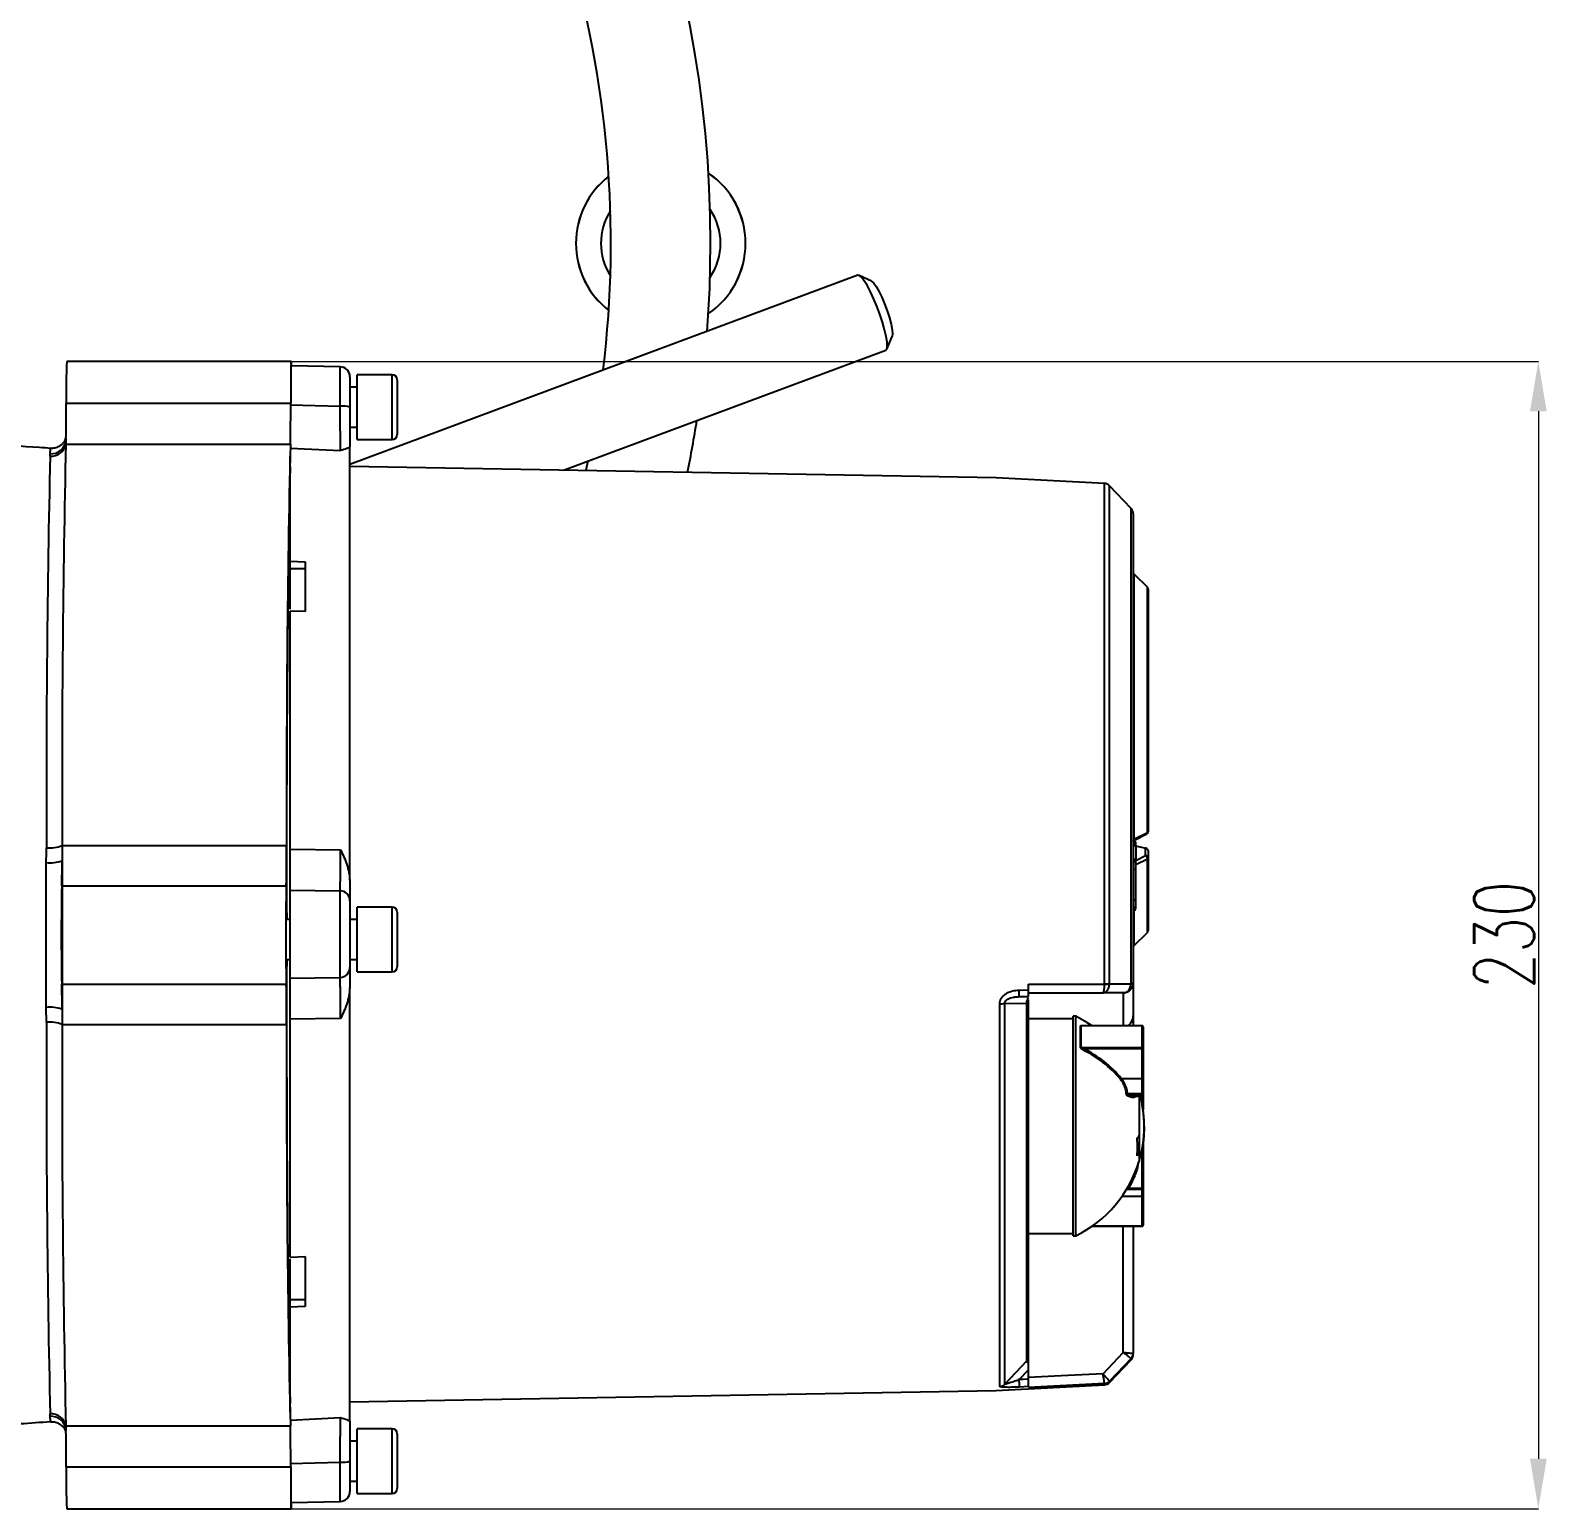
# Model space of a CAD drawing. Header units: millimetres. Extents: x 1465 to 4510, y 540 to 2694.
# Drawn here: x 3784.2 to 4088.2, y 2107.9 to 2404.2 of the extents above; entities that cross this region are included whole.
import ezdxf

# ---------------------------------------------------------------- set-up
doc = ezdxf.new("R2010")
doc.units = ezdxf.units.MM
doc.layers.add('AM_5', color=3, linetype='Continuous', lineweight=25)
doc.styles.add('SLDTEXTSTYLE1', font='txt.shx', dxfattribs={"width": 0.7, "bigfont": 'gbcbig.shx'})
doc.dimstyles.new('SLDDIMSTYLE12$0', dxfattribs={"dimtxt": 12, "dimasz": 10, "dimexe": 0, "dimexo": 0.0625, "dimgap": 0.875, "dimtad": 1, "dimdec": 1, "dimlfac": 1.8, "dimrnd": 1e-09, "dimzin": 12, "dimdsep": 46, "dimtxsty": 'SLDTEXTSTYLE1', "dimcen": 0.09, "dimdle": 8.16, "dimclrd": 3, "dimclre": 3, "dimadec": 0, "dimazin": 3, "dimtfac": 1, "dimtdec": 1, "dimtofl": 0, "dimtmove": 0, "dimatfit": 3, "dimfxl": 0, "dimfrac": 2, "dimtolj": 1, "dimlwd": 5, "dimlwe": 5, "dimarcsym": 0})

# ---------------------------------------------------------------- blocks, each defined once
blk = doc.blocks.new('*D84')
at = {"layer": 'AM_5', "color": 3, "lineweight": 5, "transparency": 16777216}
blk.add_line((3836.59, 2337.81), (4086.51, 2337.81), dxfattribs=at)
at = {"layer": 'AM_5', "color": 3, "linetype": 'Continuous', "lineweight": 5, "transparency": 16777216}
for p, q in [((4086.51, 2327.81), (4086.51, 2117.85)), ((3836.59, 2107.85), (4086.51, 2107.85))]:
    blk.add_line(p, q, dxfattribs=at)
at = {"layer": 'AM_5', "color": 3, "transparency": 16777216}
for points in [[(4084.84, 2327.81), (4088.18, 2327.81), (4086.51, 2337.81)], [(4084.84, 2117.85), (4088.18, 2117.85), (4086.51, 2107.85)]]:
    blk.add_solid(points, dxfattribs=at)
at = {"layer": 'Defpoints', "color": 0, "transparency": 16777216}
for p in [(3836.52, 2337.81), (3836.52, 2107.85), (4086.51, 2107.85)]:
    blk.add_point(p, dxfattribs=at)
at = {"layer": 'AM_5', "color": 0, "transparency": 16777216, "insert": (4079.64, 2222.83), "char_height": 12, "attachment_point": 5, "rotation": 90, "style": 'SLDTEXTSTYLE1'}
blk.add_mtext('\\A1;230', dxfattribs=at)

msp = doc.modelspace()

# ---------------------------------------------------------------- linework, layer by layer
at = {"color": 7, "linetype": 'Continuous', "lineweight": 25}
for p, q in [((3950.13, 2355.063), (3848.298, 2317.142)), ((3952.879, 2353.852), (3950.403, 2355.031)), ((3955.899, 2340.272), (3957.001, 2342.783)), ((3836.524, 2337.812), (3791.526, 2337.812)), ((3891.083, 2316.001), (3955.714, 2340.069)), ((3846.333, 2336.723), (3836.524, 2336.894)), ((3846.333, 2328.828), (3846.333, 2336.723)), ((3856.779, 2335.137), (3849.779, 2335.137)), ((3849.779, 2322.137), (3849.779, 2335.137)), ((3856.779, 2322.137), (3856.779, 2335.137)), ((3849.779, 2332.637), (3848.298, 2332.637)), ((3857.779, 2334.137), (3857.779, 2323.137)), ((3791.435, 2329.439), (3836.433, 2329.439)), ((3836.298, 2329.078), (3846.333, 2328.828)), ((3791.387, 2322.226), (3791.375, 2321.983)), ((3791.378, 2322.009), (3791.385, 2322.141)), ((3848.298, 2324.637), (3849.779, 2324.637)), ((3849.779, 2322.137), (3856.779, 2322.137)), ((3791.36, 2321.212), (3836.358, 2321.212)), ((3836.298, 2320.427), (3846.403, 2319.911)), ((3977.825, 2314.487), (3848.298, 2316.748)), ((3896.02, 2317.84), (3895.604, 2315.922)), ((3999.553, 2313.348), (3977.825, 2314.487)), ((3999.553, 2213.014), (3999.553, 2313.348)), ((4004.886, 2308.327), (4000.562, 2312.883)), ((4000.562, 2213.066), (4000.562, 2312.883)), ((4004.886, 2213.098), (4004.886, 2308.327)), ((3836.298, 2296.232), (3836.2, 2296.13)), ((3836.298, 2296.232), (3836.2, 2296.13)), ((3836.298, 2297.757), (3839.298, 2297.645)), ((3836.298, 2296.222), (3836.298, 2297.757)), ((3839.298, 2296.222), (3836.298, 2296.222)), ((3836.298, 2296.027), (3836.453, 2296.189)), ((4005.445, 2295.238), (4005.445, 2242.015)), ((4005.445, 2295.238), (4008.152, 2292.521)), ((4008.152, 2243.376), (4008.152, 2292.521)), ((3839.298, 2287.65), (3836.298, 2287.762)), ((4005.445, 2242.015), (4008.152, 2243.376)), ((4005.577, 2241.851), (4008.022, 2243.078)), ((4005.577, 2241.851), (4008.022, 2243.078)), ((3790.615, 2240.758), (3835.613, 2240.758)), ((3836.298, 2240.036), (3846.403, 2239.916)), ((4005.298, 2241.655), (4005.305, 2241.727)), ((4005.298, 2241.475), (4005.798, 2241.475)), ((4005.298, 2241.347), (4005.798, 2241.347)), ((4005.298, 2241.283), (4005.798, 2241.283)), ((4005.298, 2241.092), (4005.798, 2241.092)), ((4005.798, 2241.347), (4005.798, 2241.475)), ((4005.798, 2241.092), (4005.798, 2241.283)), ((4005.798, 2240.693), (4005.798, 2241.092)), ((4005.798, 2240.676), (4007.798, 2240.207)), ((4005.798, 2240.676), (4005.798, 2238.023)), ((4007.798, 2238.762), (4007.798, 2240.207)), ((4008.03, 2240.152), (4007.844, 2240.229)), ((3790.606, 2237.794), (3790.56, 2237.712)), ((4005.298, 2238.023), (4005.798, 2238.023)), ((4005.298, 2237.886), (4005.798, 2237.886)), ((4005.298, 2237.474), (4005.798, 2237.474)), ((4005.798, 2237.758), (4007.798, 2238.762)), ((4005.798, 2236.947), (4008.152, 2238.126)), ((4005.798, 2237.886), (4005.798, 2238.023)), ((4005.798, 2237.474), (4005.798, 2237.886)), ((4008.152, 2223.361), (4008.152, 2238.126)), ((4008.234, 2239.909), (4008.261, 2239.83)), ((4008.281, 2239.768), (4008.266, 2239.834)), ((4008.281, 2239.754), (4008.298, 2239.622)), ((4008.298, 2239.622), (4008.298, 2238.329)), ((4005.298, 2236.038), (4005.798, 2236.038)), ((4005.798, 2229.856), (4005.798, 2236.038)), ((3790.539, 2232.682), (3835.537, 2232.682)), ((3836.298, 2231.833), (3846.333, 2231.684)), ((3846.333, 2214.331), (3846.333, 2231.684)), ((3856.779, 2228.434), (3849.779, 2228.434)), ((3849.779, 2215.434), (3849.779, 2228.434)), ((3856.779, 2215.434), (3856.779, 2228.434)), ((4005.298, 2229.856), (4005.798, 2229.856)), ((4005.298, 2228.419), (4005.798, 2228.419)), ((4005.298, 2228.008), (4005.798, 2228.008)), ((4005.798, 2227.991), (4005.298, 2227.991)), ((4005.298, 2227.87), (4005.798, 2227.87)), ((4005.445, 2227.87), (4005.445, 2220.654)), ((4005.798, 2228.008), (4005.798, 2228.419)), ((3836.298, 2225.934), (3835.541, 2225.934)), ((3849.779, 2225.934), (3848.298, 2225.934)), ((3857.779, 2227.434), (3857.779, 2216.434)), ((4005.445, 2220.654), (4008.152, 2223.361)), ((3835.546, 2217.934), (3836.298, 2217.934)), ((3848.298, 2217.934), (3849.779, 2217.934)), ((3790.539, 2212.982), (3835.537, 2212.982)), ((3836.298, 2214.182), (3846.333, 2214.331)), ((3849.779, 2215.434), (3856.779, 2215.434)), ((3984.298, 2212.999), (3999.552, 2212.997)), ((3984.298, 2211.823), (3984.298, 2212.999)), ((3999.553, 2213.014), (3999.552, 2212.997)), ((4000.558, 2212.997), (4000.562, 2213.066)), ((4000.562, 2213.066), (4004.885, 2213.057)), ((4004.886, 2213.098), (4004.885, 2213.057)), ((4005.298, 2213.218), (4005.292, 2213.057)), ((3981.899, 2210.449), (3982.393, 2210.496)), ((3982.38, 2210.474), (3984.298, 2210.508)), ((3982.433, 2211.79), (3984.298, 2211.823)), ((3984.298, 2211.218), (3999.249, 2211.218)), ((3984.298, 2209.034), (3984.298, 2209.858)), ((3999.249, 2211.218), (3999.477, 2211.28)), ((3999.249, 2211.218), (3999.294, 2211.27)), ((4003.298, 2211.218), (3999.249, 2211.218)), ((4003.298, 2211.218), (4003.298, 2204.615)), ((3790.606, 2207.87), (3790.56, 2207.951)), ((3978.553, 2132.356), (3978.553, 2209.03)), ((3979.562, 2209.102), (3983.886, 2209.184)), ((3979.562, 2132.817), (3979.562, 2209.102)), ((3983.886, 2209.184), (3983.886, 2137.404)), ((4005.298, 2206.967), (4005.298, 2204.615)), ((3790.615, 2204.905), (3835.613, 2204.905)), ((3846.403, 2206.099), (3836.298, 2205.98)), ((3993.298, 2206.035), (3984.298, 2206.035)), ((3993.798, 2206.535), (3993.298, 2206.535)), ((3993.298, 2172.877), (3993.298, 2206.535)), ((3993.798, 2172.877), (3993.798, 2206.535)), ((3994.719, 2200.287), (3994.719, 2204.624)), ((3994.815, 2204.602), (3994.815, 2200.269)), ((4007.098, 2204.602), (3994.815, 2204.602)), ((4007.098, 2204.615), (3994.863, 2204.615)), ((4007.098, 2204.615), (4007.098, 2204.602)), ((4007.098, 2200.269), (4007.098, 2204.602)), ((4007.298, 2204.415), (4007.298, 2200.123)), ((3994.815, 2200.269), (4007.098, 2200.269)), ((4007.098, 2200.017), (3995.386, 2200.017)), ((4007.098, 2200.269), (4007.098, 2200.017)), ((4007.098, 2194.101), (4007.098, 2200.017)), ((4007.298, 2200.123), (4007.298, 2194.207)), ((4007.336, 2199.941), (4007.298, 2199.941)), ((4007.298, 2197.668), (4007.336, 2197.668)), ((4007.336, 2195.922), (4007.298, 2195.922)), ((4007.336, 2195.648), (4007.298, 2195.648)), ((4002.918, 2194.101), (4007.098, 2194.101)), ((4007.098, 2191.078), (4007.098, 2194.101)), ((4007.298, 2194.207), (4007.298, 2190.983)), ((4007.298, 2193.959), (4007.336, 2193.959)), ((4007.298, 2193.751), (4007.336, 2193.751)), ((4007.298, 2192.574), (4007.336, 2192.574)), ((4007.336, 2192.002), (4007.298, 2192.002)), ((4004.073, 2191.078), (4007.098, 2191.078)), ((4007.098, 2190.789), (4004.375, 2190.789)), ((4005.349, 2190.528), (4007.098, 2190.528)), ((4006.495, 2190.528), (4006.495, 2182.676)), ((4006.498, 2190.528), (4006.498, 2177.535)), ((4007.065, 2189.23), (4007.098, 2189.23)), ((4007.098, 2191.078), (4007.098, 2190.789)), ((4007.098, 2190.528), (4007.098, 2190.789)), ((4007.098, 2189.23), (4007.098, 2190.528)), ((4007.098, 2189.23), (4007.098, 2189.059)), ((4007.298, 2190.983), (4007.298, 2190.728)), ((4007.298, 2190.748), (4007.298, 2189.162)), ((4007.298, 2189.162), (4007.298, 2189.116)), ((4007.298, 2189.162), (4007.298, 2187.82)), ((4006.495, 2179.284), (4006.143, 2179.284)), ((4006.495, 2179.284), (4006.495, 2177.535)), ((4007.098, 2178.551), (4007.098, 2180.011)), ((4007.298, 2181.25), (4007.298, 2178.399)), ((4006.495, 2177.535), (4006.498, 2177.535)), ((4007.098, 2178.542), (4006.775, 2178.542)), ((4006.777, 2178.551), (4007.098, 2178.551)), ((4007.098, 2178.542), (4007.098, 2178.551)), ((4007.098, 2172.111), (4007.098, 2178.542)), ((4007.298, 2178.399), (4007.298, 2178.342)), ((4007.298, 2178.342), (4007.298, 2172.072)), ((4007.336, 2175.841), (4007.298, 2175.841)), ((4007.336, 2174.313), (4007.298, 2174.313)), ((4007.298, 2173.775), (4007.336, 2173.775)), ((3993.298, 2162.535), (3993.298, 2172.877)), ((3993.798, 2162.535), (3993.798, 2172.877)), ((4003.073, 2170.465), (4007.098, 2170.465)), ((4004.075, 2171.872), (4007.098, 2171.872)), ((4004.375, 2172.111), (4007.098, 2172.111)), ((4007.098, 2172.111), (4007.098, 2171.872)), ((4007.098, 2170.465), (4007.098, 2171.872)), ((4007.098, 2164.549), (4007.098, 2170.465)), ((4007.298, 2172.285), (4007.336, 2172.285)), ((4007.298, 2172.072), (4007.298, 2170.571)), ((4007.298, 2170.571), (4007.298, 2164.655)), ((3997.053, 2164.455), (4007.098, 2164.455)), ((3997.187, 2164.549), (4007.098, 2164.549)), ((4003.298, 2139.177), (4003.298, 2164.455)), ((4005.298, 2164.455), (4005.298, 2138.977)), ((4007.098, 2164.549), (4007.098, 2164.455)), ((3984.298, 2163.035), (3993.298, 2163.035)), ((3993.298, 2162.535), (3993.798, 2162.535)), ((3836.298, 2158.253), (3839.298, 2158.365)), ((3836.177, 2149.843), (3836.298, 2149.717)), ((3836.177, 2149.843), (3836.298, 2149.717)), ((3836.43, 2149.784), (3836.298, 2149.922)), ((3836.298, 2149.793), (3839.298, 2149.793)), ((3836.298, 2148.258), (3836.298, 2149.793)), ((3839.298, 2148.37), (3836.298, 2148.258)), ((3983.886, 2137.404), (3979.562, 2132.817)), ((3984.298, 2136.999), (3984.298, 2138.464)), ((3999.249, 2134.898), (4003.298, 2139.177)), ((4004.886, 2137.949), (4000.562, 2133.38)), ((4000.562, 2133.132), (4004.886, 2137.689)), ((4004.886, 2137.949), (4004.886, 2137.947)), ((4004.886, 2137.689), (4004.886, 2137.947)), ((4005.295, 2138.978), (4005.298, 2138.977)), ((3982.447, 2133.727), (3984.298, 2135.691)), ((3984.298, 2133.821), (3984.298, 2135.691)), ((3848.298, 2129.267), (3977.825, 2131.528)), ((3977.825, 2131.528), (3999.553, 2132.667)), ((3984.298, 2132.328), (3982.499, 2132.236)), ((3999.553, 2132.916), (3984.298, 2132.115)), ((3999.553, 2132.916), (3999.553, 2132.915)), ((3999.553, 2132.667), (3999.553, 2132.915)), ((4000.562, 2133.38), (4000.561, 2133.382)), ((4000.562, 2133.132), (4000.562, 2133.38)), ((3836.366, 2125.591), (3846.403, 2126.105)), ((3791.36, 2124.452), (3836.358, 2124.452)), ((3791.375, 2123.681), (3791.387, 2123.438)), ((3856.779, 2123.878), (3849.779, 2123.878)), ((3849.779, 2117.378), (3849.779, 2123.878)), ((3856.779, 2117.378), (3856.779, 2123.878)), ((3857.779, 2122.878), (3857.779, 2117.378)), ((3849.779, 2121.378), (3848.298, 2121.378)), ((3791.435, 2116.224), (3836.433, 2116.224)), ((3836.298, 2116.937), (3846.333, 2117.187)), ((3846.333, 2109.292), (3846.333, 2117.187)), ((3849.779, 2110.878), (3849.779, 2117.378)), ((3856.779, 2110.878), (3856.779, 2117.378)), ((3857.779, 2117.378), (3857.779, 2111.878)), ((3848.298, 2113.378), (3849.779, 2113.378)), ((3849.779, 2110.878), (3856.779, 2110.878)), ((3791.526, 2107.852), (3836.524, 2107.852)), ((3836.524, 2109.121), (3846.333, 2109.292))]:
    msp.add_line(p, q, dxfattribs=at)
at = {"color": 7, "linetype": 'Continuous', "lineweight": 25, "flags": 128}
for points in [[(3919.923, 2343.814), (3920.425, 2352.486), (3920.601, 2361.46)], [(3955.714, 2340.069), (3955.887, 2340.246), (3955.997, 2340.781), (3955.963, 2341.633), (3955.787, 2342.762), (3955.477, 2344.116), (3955.047, 2345.632), (3954.518, 2347.237), (3953.914, 2348.859), (3953.264, 2350.419), (3952.598, 2351.847), (3951.947, 2353.074), (3951.341, 2354.043), (3950.81, 2354.71), (3950.377, 2355.043), (3950.13, 2355.063)], [(3952.879, 2353.852), (3952.894, 2353.845), (3953.289, 2353.496), (3953.776, 2352.818), (3954.327, 2351.853), (3954.904, 2350.661), (3955.474, 2349.319), (3955.999, 2347.909), (3956.446, 2346.522), (3956.788, 2345.243), (3957.003, 2344.153), (3957.078, 2343.321), (3957.007, 2342.798), (3957.001, 2342.783)], [(3836.563, 2336.893), (3836.55, 2337.418), (3836.533, 2337.768), (3836.515, 2337.768), (3836.498, 2337.418), (3836.482, 2336.731), (3836.467, 2335.731), (3836.455, 2334.453), (3836.445, 2332.942), (3836.437, 2331.251), (3836.433, 2329.439)], [(4005.798, 2240.676), (4005.814, 2240.689), (4005.829, 2240.697), (4005.843, 2240.697), (4005.856, 2240.691), (4005.866, 2240.678), (4005.874, 2240.66)], [(3787.425, 2208.315), (3787.42, 2211.926), (3787.417, 2215.553), (3787.415, 2219.19), (3787.415, 2222.832), (3787.415, 2226.474), (3787.417, 2230.111), (3787.42, 2233.737), (3787.425, 2237.349)], [(3790.606, 2237.794), (3790.601, 2234.072), (3790.598, 2230.334), (3790.596, 2226.586), (3790.595, 2222.832), (3790.596, 2219.078), (3790.598, 2215.33), (3790.601, 2211.592), (3790.606, 2207.87)], [(3835.552, 2226.182), (3835.542, 2226), (3835.539, 2225.863)], [(3835.564, 2225.934), (3835.562, 2226), (3835.552, 2226.182)], [(4005.298, 2213.218), (4005.26, 2212.828), (4005.214, 2212.643)], [(4003.963, 2211.332), (4003.688, 2211.256), (4003.298, 2211.218)], [(3997.053, 2204.615), (3996.007, 2205.308), (3993.798, 2206.535)], [(4007.298, 2200.123), (4007.294, 2200.102), (4007.283, 2200.082), (4007.265, 2200.064), (4007.24, 2200.048), (4007.209, 2200.035), (4007.175, 2200.025), (4007.137, 2200.019), (4007.098, 2200.017)], [(4007.298, 2194.207), (4007.294, 2194.186), (4007.283, 2194.166), (4007.265, 2194.148), (4007.24, 2194.132), (4007.209, 2194.119), (4007.175, 2194.109), (4007.137, 2194.103), (4007.098, 2194.101)], [(4007.098, 2191.078), (4007.137, 2191.076), (4007.175, 2191.071), (4007.209, 2191.062), (4007.24, 2191.05), (4007.265, 2191.036), (4007.283, 2191.019), (4007.294, 2191.001), (4007.298, 2190.983)], [(4007.098, 2189.23), (4007.137, 2189.229), (4007.175, 2189.225), (4007.209, 2189.219), (4007.24, 2189.21), (4007.265, 2189.2), (4007.283, 2189.188), (4007.294, 2189.175), (4007.298, 2189.162)], [(4007.519, 2184.453), (4007.52, 2184.37), (4007.455, 2182.596), (4007.298, 2181.084), (4007.375, 2181.713), (4007.455, 2182.596), (4007.503, 2183.482), (4007.52, 2184.37), (4007.503, 2185.257), (4007.455, 2186.143), (4007.375, 2187.027), (4007.263, 2187.907), (4007.119, 2188.782), (4007.098, 2188.894)], [(4007.098, 2170.465), (4007.137, 2170.467), (4007.175, 2170.473), (4007.209, 2170.483), (4007.24, 2170.496), (4007.265, 2170.512), (4007.283, 2170.53), (4007.294, 2170.55), (4007.298, 2170.571)], [(4007.098, 2164.549), (4007.137, 2164.551), (4007.175, 2164.557), (4007.209, 2164.567), (4007.24, 2164.58), (4007.265, 2164.596), (4007.283, 2164.614), (4007.294, 2164.634), (4007.298, 2164.655)], [(3984.298, 2133.821), (3983.261, 2133.768), (3982.447, 2133.727)], [(3999.249, 2134.898), (3990.877, 2134.458), (3984.298, 2134.112)], [(3836.433, 2116.224), (3836.437, 2114.413), (3836.445, 2112.722), (3836.455, 2111.211), (3836.467, 2109.933), (3836.482, 2108.933), (3836.498, 2108.246), (3836.515, 2107.896), (3836.533, 2107.896), (3836.55, 2108.246), (3836.566, 2108.933), (3836.569, 2109.122)]]:
    msp.add_lwpolyline(points, dxfattribs=at)
at = {"color": 7, "linetype": 'Continuous', "lineweight": 25}
for centre, radius, start, end in [((3690.601, 2361.46), 230, 0, 169.16329), ((3690.601, 2361.46), 210, 353.04862, 87.41373), ((3910.601, 2361.46), 17.013, 127.81367, 180), ((3910.601, 2361.46), 17, 127.8432, 232.1568), ((3910.601, 2361.46), 17.013, 304.2276, 55.7724), ((3910.601, 2361.46), 17, 304.2613, 55.7387), ((3910.601, 2361.46), 12, 147.31654, 212.68346), ((3910.601, 2361.46), 12, 325.58849, 34.41151), ((3910.601, 2361.46), 17.013, 180, 232.18633), ((3988.588, 2331.48), 197.164, 178.15954, 180.59293), ((3846.298, 2334.723), 2, 0, 89), ((3856.779, 2334.137), 1, 0, 90), ((3254.477, 2329.382), 536.957, 359.23935, 0.0061), ((3514.43, 2328.251), 322.005, 358.74746, 0.21149), ((3846.814, 2323.5), 5.35, 73.8962, 95.15834), ((3690.601, 2361.46), 230, 348.49028, 351.12295), ((3856.779, 2323.137), 1, 270, 0), ((3790.651, 2319.539), 2.481, 160.17317, 185.66552), ((3788.405, 2322.27), 2.984, 265.72557, 354.99775), ((3788.429, 2321.773), 2.985, 265.67984, 349.16146), ((6933.173, 2251.906), 3142.577, 178.736305, 180.203246), ((6978.171, 2251.906), 3142.577, 178.736305, 180.203246), ((6852.896, 2251.192), 3065.437, 178.736305, 180.203246), ((8015.208, 2240.415), 4179.607, 178.95405, 180.198512), ((3999.474, 2311.85), 1.5, 43.5, 87), ((4003.798, 2307.294), 1.5, 0, 43.5), ((4007.801, 2292.169), 0.497, 0.01913, 45.13671), ((4007.798, 2292.169), 0.5, 0, 44.78845), ((4007.798, 2243.525), 0.5, 296.65477, 0), ((4008.106, 2243.567), 0.197, 283.44713, 347.66352), ((3788.144, 2246.976), 6.691, 264.28607, 291.67914), ((3533.045, 2239.572), 302.571, 358.69511, 0.22467), ((4007.838, 2240.182), 0.0477, 83.56984, 147.1736), ((4008.033, 2240.124), 0.0277, 97.12082, 149.1876), ((3788.171, 2244.615), 7.305, 264.13547, 289.0893), ((3610.302, 2237.583), 180.304, 358.44239, 0.06727), ((4005.684, 2238.193), 0.386, 180.21998, 206.0157), ((4007.829, 2238.293), 0.47, 4.40195, 93.81126), ((4008.049, 2238.354), 0.25, 294.15157, 354.20326), ((4317.794, 2222.832), 527.347, 178.92978, 181.07022), ((4362.793, 2222.832), 527.347, 178.92978, 181.07022), ((3846.303, 2229.689), 1.995, 0.12484, 89.13021), ((3856.779, 2227.434), 1, 0, 90), ((4007.798, 2223.715), 0.5, 315, 0), ((7970.604, 2204.61), 4134.998, 179.815372, 181.048433), ((3846.303, 2216.326), 1.995, 270.86979, 359.87516), ((3856.779, 2216.434), 1, 270, 0), ((3610.302, 2208.081), 180.304, 359.93273, 1.55761), ((3533.045, 2206.092), 302.571, 359.77533, 1.30489), ((4000.055, 2222.869), 9.886, 267.08331, 272.91669), ((3999.563, 2222.731), 9.717, 269.93778, 275.90091), ((4005.088, 2214.888), 1.842, 263.6552, 276.3448), ((4004.929, 2213.719), 0.622, 266.06043, 306.40294), ((3976.183, 2211.379), 6.263, 351.68873, 3.75601), ((3985.561, 2209.105), 1.677, 138.8706, 177.29896), ((3788.171, 2201.049), 7.305, 70.91082, 95.86448), ((3978.562, 2216.094), 7.063, 269.92254, 278.13904), ((6852.896, 2194.471), 3065.437, 179.796754, 181.263695), ((3788.144, 2198.688), 6.691, 68.32086, 95.71393), ((6933.173, 2193.758), 3142.577, 179.796754, 181.263695), ((6978.171, 2193.758), 3142.577, 179.796754, 181.263695), ((3994.814, 2204.813), 0.211, 243.21683, 270.08193), ((4007.098, 2204.415), 0.2, 0, 90), ((4007.105, 2204.408), 0.194, 2.04296, 91.90672), ((3994.814, 2200.529), 0.26, 248.67746, 270.24024), ((3995.884, 2199.663), 0.611, 144.63935, 168.38608), ((3985.088, 2179.111), 23.053, 39.96426, 63.74639), ((3985.105, 2179.173), 23.241, 39.96426, 63.74639), ((4007.121, 2200.091), 0.18, 10.17638, 97.42896), ((4003.085, 2193.791), 0.352, 118.33749, 158.79888), ((4004.053, 2191.364), 0.286, 238.36355, 274.10523), ((4004.421, 2190.574), 0.22, 101.86899, 187.14716), ((3983.02, 2184.535), 24.5, 343.39845, 14.15842), ((4007.101, 2190.986), 0.197, 269.06383, 359.03219), ((4007.098, 2190.728), 0.2, 270, 0), ((4007.099, 2189.162), 0.199, 274.89096, 359.84207), ((4007.098, 2189.116), 0.2, 277.47638, 0), ((3998.238, 2187.136), 9.384, 326.76026, 331.6277), ((3989.505, 2180.296), 16.668, 354.15975, 5.84025), ((3998.238, 2183.744), 9.384, 326.76026, 331.6277), ((3983.016, 2184.535), 24.5, 296.10891, 343.39845), ((4007.119, 2178.371), 0.181, 8.81163, 96.68922), ((4007.098, 2178.342), 0.2, 0, 90), ((4004.588, 2172.58), 0.514, 221.98396, 245.63737), ((4007.146, 2171.827), 0.288, 58.21371, 99.59569), ((4007.098, 2172.072), 0.2, 270, 0), ((4007.098, 2164.655), 0.2, 270, 0), ((3992.419, 2145.664), 11.875, 224.06997, 226.8585), ((4003.793, 2138.98), 1.502, 316.65575, 359.9319), ((4003.805, 2138.977), 1.493, 316.39377, 359.98625), ((4003.798, 2138.721), 1.5, 316.5, 0), ((3955.764, 2132.044), 26.736, 0.41271, 3.60892), ((3978.476, 2133.859), 1.506, 272.9299, 316.1934), ((3999.47, 2134.418), 1.504, 273.13823, 316.44887), ((3999.475, 2134.415), 1.502, 272.97758, 316.40247), ((3999.474, 2134.165), 1.5, 273, 316.5), ((3791.285, 2126.203), 3.106, 176.93263, 197.22928), ((3788.405, 2123.394), 2.983, 4.85158, 94.27503), ((3788.429, 2123.891), 2.985, 10.83854, 94.32016), ((3254.477, 2116.282), 536.957, 359.9939, 0.76065), ((3514.43, 2117.413), 322.005, 359.78851, 1.25254), ((3856.779, 2122.878), 1, 0, 90), ((3988.588, 2114.184), 197.164, 179.40707, 181.84046), ((3846.814, 2122.516), 5.35, 264.84166, 286.1038), ((3846.298, 2111.292), 2, 271, 0), ((3856.779, 2111.878), 1, 270, 0)]:
    msp.add_arc(centre, radius, start, end, dxfattribs=at)
for points, knots in [([(3848.298, 2334.723), (3848.298, 2334.64), (3848.298, 2334.468), (3848.298, 2333.085), (3848.298, 2331.056), (3848.298, 2329.426), (3848.298, 2328.64)], [0, 0, 0, 0, 0.2412869, 0.5, 0.7587131, 1, 1, 1, 1]), ([(3846.403, 2319.911), (3846.402, 2320.186), (3846.401, 2320.556), (3846.396, 2321.511), (3846.392, 2322.189), (3846.386, 2323.005), (3846.376, 2324.023), (3846.364, 2325.334), (3846.35, 2326.964), (3846.339, 2328.187), (3846.333, 2328.828)], [0, 0, 0, 0, 0.2442906, 0.329037, 0.4144904, 0.500125, 0.5979935, 0.7157718, 0.8510735, 1, 1, 1, 1]), ([(3848.298, 2328.64), (3848.298, 2327.88), (3848.298, 2326.365), (3848.298, 2324.237), (3848.298, 2322.28), (3848.298, 2321.215), (3848.298, 2320.681)], [0, 0, 0, 0, 0.2507669, 0.5000113, 0.749245, 1, 1, 1, 1]), ([(3791.392, 2322.545), (3791.385, 2322.518), (3791.369, 2322.451), (3791.292, 2322.22), (3791.107, 2321.827), (3790.741, 2321.315), (3790.152, 2320.805), (3789.362, 2320.462), (3788.71, 2320.319), (3788.377, 2320.387), (3788.343, 2320.394)], [0, 0, 0, 0, 0.0988141, 0.2481759, 0.38361338, 0.51716417, 0.66205203, 0.81883894, 0.98183427, 1, 1, 1, 1]), ([(3791.387, 2322.254), (3791.385, 2322.136), (3791.38, 2321.84), (3791.371, 2321.467), (3791.364, 2321.298), (3791.36, 2321.212)], [0, 0, 0, 0, 0.2461834, 0.6204204, 1, 1, 1, 1]), ([(3788.326, 2320.354), (3787.588, 2320.414), (3783.238, 2320.765), (3775.263, 2321.096), (3764.418, 2321.331), (3753.586, 2321.226), (3742.783, 2320.799), (3733.398, 2320.197), (3727.629, 2319.609), (3725.439, 2319.386)], [0, 0, 0, 0, 0.0352985, 0.207858, 0.3801201, 0.5520874, 0.723762, 0.8951454, 1, 1, 1, 1]), ([(3788.204, 2318.797), (3788.2, 2318.896), (3788.195, 2319.073), (3788.187, 2319.227), (3788.183, 2319.294)], [0, 0, 0, 0, 0.559997, 1, 1, 1, 1]), ([(3848.298, 2320.681), (3848.153, 2320.561), (3847.86, 2320.32), (3846.89, 2320.047), (3846.403, 2319.911)], [0, 0, 0, 0, 0.4975573, 1, 1, 1, 1]), ([(3836.298, 2297.757), (3836.298, 2299.644), (3836.298, 2303.419), (3836.298, 2308.261), (3836.298, 2312.474), (3836.298, 2315.875), (3836.298, 2317.98), (3836.298, 2318.707), (3836.298, 2318.808)], [0, 0, 0, 0, 0.1937913, 0.3875826, 0.5813739, 0.7751653, 0.9689566, 1, 1, 1, 1]), ([(4005.298, 2307.294), (4005.298, 2307.207), (4005.298, 2307.032), (4005.298, 2305.604), (4005.298, 2303.3), (4005.298, 2300.053), (4005.298, 2295.931), (4005.298, 2291.007), (4005.298, 2285.384), (4005.298, 2279.139), (4005.298, 2272.291), (4005.298, 2264.839), (4005.298, 2256.834), (4005.298, 2248.398), (4005.298, 2239.673), (4005.298, 2230.81), (4005.298, 2221.953), (4005.298, 2216.113), (4005.298, 2213.218)], [0, 0, 0, 0, 0.0612816, 0.1235957, 0.1866179, 0.25, 0.3133821, 0.3764043, 0.4387184, 0.5, 0.5612816, 0.6235957, 0.6866179, 0.75, 0.8133821, 0.8764043, 0.9387184, 1, 1, 1, 1]), ([(3836.298, 2288.112), (3836.298, 2289.225), (3836.298, 2292.089), (3836.298, 2294.654), (3836.298, 2296.222)], [0, 0, 0, 0, 0.3888049, 1, 1, 1, 1]), ([(4008.298, 2292.169), (4008.298, 2292.007), (4008.298, 2291.68), (4008.298, 2290.583), (4008.298, 2289.031), (4008.298, 2286.999), (4008.298, 2284.538), (4008.298, 2281.704), (4008.298, 2278.573), (4008.298, 2275.193), (4008.298, 2271.577), (4008.298, 2267.726), (4008.298, 2263.676), (4008.298, 2259.513), (4008.298, 2255.326), (4008.298, 2251.214), (4008.298, 2247.244), (4008.298, 2244.756), (4008.298, 2243.525)], [0, 0, 0, 0, 0.0609226, 0.1231775, 0.1863534, 0.25, 0.3136466, 0.3768225, 0.4390774, 0.5, 0.5609226, 0.6231775, 0.6863534, 0.75, 0.8136466, 0.8768225, 0.9390774, 1, 1, 1, 1]), ([(4008.021, 2243.079), (4008.033, 2243.086), (4008.066, 2243.102), (4008.105, 2243.15), (4008.147, 2243.236), (4008.15, 2243.321), (4008.152, 2243.376)], [0, 0, 0, 0, 0.14054677, 0.37738427, 0.59349249, 1, 1, 1, 1]), ([(3787.425, 2237.349), (3787.437, 2237.904), (3787.458, 2238.896), (3787.472, 2239.884), (3787.477, 2240.318)], [0, 0, 0, 0, 0.5599962, 1, 1, 1, 1]), ([(3790.615, 2240.758), (3790.614, 2240.252), (3790.613, 2239.486), (3790.609, 2238.507), (3790.607, 2238.032), (3790.606, 2237.794)], [0, 0, 0, 0, 0.49355474, 0.74596906, 1, 1, 1, 1]), ([(3836.298, 2231.833), (3836.298, 2232.06), (3836.298, 2232.512), (3836.298, 2234.391), (3836.298, 2236.935), (3836.298, 2239.001), (3836.298, 2240.036)], [0, 0, 0, 0, 0.2500652, 0.4994456, 0.7493864, 1, 1, 1, 1]), ([(4005.409, 2240.953), (4005.409, 2240.961), (4005.409, 2240.976), (4005.39, 2240.987), (4005.36, 2240.985), (4005.334, 2240.974), (4005.322, 2240.968)], [0, 0, 0, 0, 0.2529378, 0.5115718, 0.7641223, 1, 1, 1, 1]), ([(4005.327, 2241.701), (4005.332, 2241.7), (4005.353, 2241.698), (4005.42, 2241.758), (4005.522, 2241.819), (4005.574, 2241.85)], [0, 0, 0, 0, 0.160089, 0.568829, 1, 1, 1, 1]), ([(4005.409, 2240.953), (4005.435, 2240.922), (4005.489, 2240.858), (4005.619, 2240.751), (4005.727, 2240.706), (4005.798, 2240.676)], [0, 0, 0, 0, 0.2371866, 0.5009298, 1, 1, 1, 1]), ([(4005.569, 2241.849), (4005.568, 2241.847), (4005.548, 2241.832), (4005.516, 2241.834), (4005.476, 2241.85), (4005.452, 2241.899), (4005.444, 2241.959), (4005.444, 2241.996), (4005.445, 2242.015)], [0, 0, 0, 0, 0.0284628, 0.3120488, 0.569439, 0.7930567, 0.8963599, 1, 1, 1, 1]), ([(4007.798, 2240.207), (4007.838, 2240.2), (4007.911, 2240.186), (4007.979, 2240.153), (4008.01, 2240.138)], [0, 0, 0, 0, 0.5446687, 1, 1, 1, 1]), ([(4008.01, 2240.138), (4008.05, 2240.112), (4008.137, 2240.055), (4008.223, 2239.934), (4008.285, 2239.787), (4008.293, 2239.683), (4008.298, 2239.622)], [0, 0, 0, 0, 0.2335825, 0.4987544, 0.7053631, 1, 1, 1, 1]), ([(4008.01, 2240.085), (4008.05, 2240.062), (4008.137, 2240.011), (4008.223, 2239.902), (4008.285, 2239.77), (4008.293, 2239.677), (4008.298, 2239.622)], [0, 0, 0, 0, 0.23326434, 0.4987609, 0.70343082, 1, 1, 1, 1]), ([(3846.333, 2231.684), (3846.339, 2231.781), (3846.35, 2231.965), (3846.362, 2232.567), (3846.373, 2233.182), (3846.38, 2233.724), (3846.392, 2234.819), (3846.401, 2236.778), (3846.402, 2238.885), (3846.403, 2239.916)], [0, 0, 0, 0, 0.1490594, 0.2844868, 0.3652537, 0.4374076, 0.5004523, 0.7554677, 1, 1, 1, 1]), ([(3846.403, 2239.916), (3846.89, 2238.945), (3847.86, 2237.012), (3848.153, 2234.865), (3848.298, 2233.797)], [0, 0, 0, 0, 0.5024427, 1, 1, 1, 1]), ([(4005.798, 2236.038), (4005.798, 2236.361), (4005.798, 2236.765), (4005.798, 2237.193), (4005.798, 2237.374), (4005.798, 2237.434), (4005.798, 2237.474)], [0, 0, 0, 0, 0.4996211, 0.6251499, 0.7494732, 1, 1, 1, 1]), ([(4008.126, 2238.329), (4008.112, 2238.372), (4008.08, 2238.464), (4008.006, 2238.583), (4007.909, 2238.692), (4007.839, 2238.736), (4007.798, 2238.762)], [0, 0, 0, 0, 0.232288, 0.5000695, 0.7060845, 1, 1, 1, 1]), ([(4008.152, 2238.126), (4008.152, 2238.158), (4008.152, 2238.223), (4008.135, 2238.293), (4008.126, 2238.329)], [0, 0, 0, 0, 0.4935537, 1, 1, 1, 1]), ([(4008.274, 2239.792), (4008.277, 2239.783), (4008.297, 2239.729), (4008.298, 2239.67), (4008.298, 2239.622)], [0, 0, 0, 0, 0.1724706, 1, 1, 1, 1]), ([(4008.298, 2238.329), (4008.298, 2237.26), (4008.298, 2235.1), (4008.298, 2232.227), (4008.298, 2229.666), (4008.298, 2227.512), (4008.298, 2225.807), (4008.298, 2224.599), (4008.298, 2223.851), (4008.298, 2223.76), (4008.298, 2223.715)], [0, 0, 0, 0, 0.1218452, 0.246355, 0.3727067, 0.5, 0.6272933, 0.753645, 0.8781548, 1, 1, 1, 1]), ([(3848.298, 2233.797), (3848.298, 2233.245), (3848.298, 2232.143), (3848.298, 2230.923), (3848.298, 2230.037), (3848.298, 2229.808), (3848.298, 2229.693)], [0, 0, 0, 0, 0.250755, 0.4999887, 0.7492331, 1, 1, 1, 1]), ([(3848.298, 2229.693), (3848.298, 2229.536), (3848.298, 2229.209), (3848.298, 2227.627), (3848.298, 2225.459), (3848.298, 2223.008), (3848.298, 2220.557), (3848.298, 2218.388), (3848.298, 2216.807), (3848.298, 2216.48), (3848.298, 2216.322)], [0, 0, 0, 0, 0.1206435, 0.25, 0.3793565, 0.5, 0.6206435, 0.75, 0.8793565, 1, 1, 1, 1]), ([(4005.798, 2228.419), (4005.798, 2228.459), (4005.798, 2228.519), (4005.798, 2228.698), (4005.798, 2229.128), (4005.798, 2229.532), (4005.798, 2229.856)], [0, 0, 0, 0, 0.2505117, 0.3752446, 0.5001647, 1, 1, 1, 1]), ([(3848.298, 2216.322), (3848.298, 2216.207), (3848.298, 2215.978), (3848.298, 2215.092), (3848.298, 2213.872), (3848.298, 2212.771), (3848.298, 2212.218)], [0, 0, 0, 0, 0.2507669, 0.5000113, 0.749245, 1, 1, 1, 1]), ([(3836.298, 2205.98), (3836.298, 2207.012), (3836.298, 2209.074), (3836.298, 2211.618), (3836.298, 2213.5), (3836.298, 2213.954), (3836.298, 2214.182)], [0, 0, 0, 0, 0.2500466, 0.4994486, 0.7493959, 1, 1, 1, 1]), ([(3846.403, 2206.099), (3846.402, 2207.133), (3846.401, 2208.526), (3846.396, 2210.06), (3846.392, 2210.94), (3846.386, 2211.779), (3846.376, 2212.605), (3846.364, 2213.388), (3846.35, 2214.05), (3846.339, 2214.234), (3846.333, 2214.331)], [0, 0, 0, 0, 0.2442906, 0.329037, 0.4144904, 0.500125, 0.5979935, 0.7157717, 0.8510735, 1, 1, 1, 1]), ([(3999.294, 2211.27), (3999.315, 2211.287), (3999.372, 2211.333), (3999.453, 2211.683), (3999.527, 2212.259), (3999.544, 2212.749), (3999.552, 2212.997)], [0, 0, 0, 0, 0.1562523, 0.4311744, 0.7127035, 1, 1, 1, 1]), ([(3999.477, 2211.28), (3999.554, 2211.295), (3999.789, 2211.34), (4000.13, 2211.684), (4000.45, 2212.259), (4000.522, 2212.749), (4000.558, 2212.997)], [0, 0, 0, 0, 0.138581, 0.419261, 0.7066865, 1, 1, 1, 1]), ([(4003.298, 2211.218), (4003.49, 2211.243), (4003.877, 2211.295), (4004.384, 2211.699), (4004.767, 2212.301), (4004.845, 2212.803), (4004.885, 2213.057)], [0, 0, 0, 0, 0.24349066, 0.48990244, 0.74228532, 1, 1, 1, 1]), ([(4005.292, 2213.057), (4005.247, 2212.819), (4005.155, 2212.328), (4004.712, 2211.748), (4004.211, 2211.415), (4003.74, 2211.247), (4003.452, 2211.228), (4003.298, 2211.218)], [0, 0, 0, 0, 0.2418431, 0.4991239, 0.7090059, 0.8444555, 1, 1, 1, 1]), ([(4005.298, 2213.218), (4005.298, 2213.141), (4005.298, 2212.986), (4005.298, 2211.718), (4005.298, 2209.779), (4005.298, 2207.899), (4005.298, 2206.967)], [0, 0, 0, 0, 0.248067, 0.5, 0.751933, 1, 1, 1, 1]), ([(3848.298, 2212.218), (3848.153, 2211.15), (3847.86, 2209.004), (3846.89, 2207.07), (3846.403, 2206.099)], [0, 0, 0, 0, 0.4975573, 1, 1, 1, 1]), ([(3978.553, 2209.03), (3978.573, 2209.24), (3978.615, 2209.673), (3978.935, 2210.255), (3979.371, 2210.759), (3980.073, 2211.264), (3981.106, 2211.69), (3981.978, 2211.756), (3982.433, 2211.79)], [0, 0, 0, 0, 0.1207868, 0.2490761, 0.3731373, 0.5013754, 0.7404691, 1, 1, 1, 1]), ([(3979.562, 2209.102), (3979.564, 2209.171), (3979.568, 2209.31), (3979.659, 2209.511), (3979.798, 2209.69), (3980.134, 2209.985), (3980.652, 2210.211), (3981.16, 2210.341), (3981.434, 2210.39), (3981.638, 2210.422), (3981.785, 2210.436), (3981.9, 2210.447)], [0, 0, 0, 0, 0.0695253, 0.1388965, 0.2130744, 0.2940266, 0.5856128, 0.7826221, 0.8435672, 0.8777205, 1, 1, 1, 1]), ([(3981.9, 2210.447), (3981.923, 2210.45), (3982.041, 2210.463), (3982.187, 2210.469), (3982.324, 2210.473), (3982.366, 2210.474), (3982.38, 2210.474)], [0, 0, 0, 0, 0.145933, 0.7388849, 0.9107963, 1, 1, 1, 1]), ([(3984.298, 2210.508), (3984.298, 2210.527), (3984.298, 2210.565), (3984.298, 2210.861), (3984.298, 2211.29), (3984.298, 2211.645), (3984.298, 2211.823)], [0, 0, 0, 0, 0.24991859, 0.49987605, 0.74997273, 1, 1, 1, 1]), ([(3787.477, 2205.345), (3787.468, 2205.899), (3787.451, 2206.887), (3787.433, 2207.879), (3787.425, 2208.315)], [0, 0, 0, 0, 0.55999703, 1, 1, 1, 1]), ([(3790.606, 2207.87), (3790.607, 2207.639), (3790.61, 2207.058), (3790.613, 2206.07), (3790.615, 2205.296), (3790.615, 2204.905)], [0, 0, 0, 0, 0.2461834, 0.6204204, 1, 1, 1, 1]), ([(3983.886, 2209.184), (3983.992, 2209.166), (3984.16, 2209.137), (3984.278, 2209.084), (3984.291, 2209.051), (3984.298, 2209.034)], [0, 0, 0, 0, 0.4463965, 0.7099365, 1, 1, 1, 1]), ([(3984.298, 2138.464), (3984.298, 2138.949), (3984.298, 2139.929), (3984.298, 2142.516), (3984.298, 2145.971), (3984.298, 2150.374), (3984.298, 2155.676), (3984.298, 2161.798), (3984.298, 2168.642), (3984.298, 2176.094), (3984.298, 2183.988), (3984.298, 2192.185), (3984.298, 2200.527), (3984.298, 2206.217), (3984.298, 2209.034)], [0, 0, 0, 0, 0.07964621, 0.16087728, 0.24358846, 0.32847039, 0.41398283, 0.49999999, 0.58601276, 0.67152525, 0.75641153, 0.83911847, 0.92035171, 1, 1, 1, 1]), ([(4005.298, 2206.967), (4005.275, 2206.659), (4005.229, 2206.043), (4004.903, 2205.326), (4004.558, 2204.854), (4004.342, 2204.685), (4004.253, 2204.615)], [0, 0, 0, 0, 0.34595684, 0.69225741, 0.87207491, 1, 1, 1, 1]), ([(3994.719, 2204.624), (3994.721, 2204.632), (3994.726, 2204.648), (3994.773, 2204.653), (3994.839, 2204.645), (3994.898, 2204.623), (3994.921, 2204.615)], [0, 0, 0, 0, 0.1859468, 0.4155845, 0.7763374, 1, 1, 1, 1]), ([(3994.863, 2204.615), (3994.849, 2204.615), (3994.831, 2204.614), (3994.817, 2204.608), (3994.815, 2204.604), (3994.815, 2204.602)], [0, 0, 0, 0, 0.5949346, 0.7611585, 1, 1, 1, 1]), ([(3995.285, 2199.786), (3995.17, 2199.85), (3994.996, 2199.946), (3994.818, 2200.101), (3994.747, 2200.196), (3994.722, 2200.25), (3994.72, 2200.279), (3994.719, 2200.287)], [0, 0, 0, 0, 0.4935098, 0.7465115, 0.851032, 0.9564885, 1, 1, 1, 1]), ([(3994.815, 2200.269), (3994.815, 2200.265), (3994.817, 2200.255), (3994.828, 2200.239), (3994.852, 2200.216), (3994.923, 2200.171), (3995.103, 2200.094), (3995.271, 2200.048), (3995.386, 2200.017)], [0, 0, 0, 0, 0.0275852, 0.0617297, 0.104186, 0.1954073, 0.4521438, 1, 1, 1, 1]), ([(4003.903, 2191.12), (4003.9, 2191.18), (4003.884, 2191.514), (4003.738, 2192.181), (4003.346, 2193.116), (4002.967, 2193.633), (4002.757, 2193.918)], [0, 0, 0, 0, 0.06404267, 0.35441194, 0.64307395, 1, 1, 1, 1]), ([(4002.918, 2194.101), (4003.13, 2193.792), (4003.515, 2193.23), (4003.908, 2192.22), (4004.054, 2191.504), (4004.07, 2191.143), (4004.073, 2191.078)], [0, 0, 0, 0, 0.3540546, 0.642771, 0.9353249, 1, 1, 1, 1]), ([(4004.203, 2190.547), (4004.168, 2190.569), (4004.104, 2190.611), (4004.013, 2190.742), (4003.948, 2190.883), (4003.911, 2191.016), (4003.905, 2191.087), (4003.903, 2191.12)], [0, 0, 0, 0, 0.257956, 0.4849143, 0.7035846, 0.8642778, 1, 1, 1, 1]), ([(4004.073, 2191.078), (4004.076, 2191.062), (4004.082, 2191.024), (4004.122, 2190.955), (4004.187, 2190.885), (4004.277, 2190.821), (4004.341, 2190.8), (4004.375, 2190.789)], [0, 0, 0, 0, 0.1132161, 0.2576182, 0.4754186, 0.7185181, 1, 1, 1, 1]), ([(4005.784, 2190.528), (4005.777, 2190.511), (4005.668, 2190.224), (4005.124, 2190.223), (4004.49, 2190.446), (4004.203, 2190.547)], [0, 0, 0, 0, 0.03269483, 0.56094526, 1, 1, 1, 1]), ([(4004.375, 2190.789), (4004.692, 2190.649), (4005.074, 2190.479), (4005.309, 2190.555), (4005.349, 2190.569)], [0, 0, 0, 0, 0.827591, 1, 1, 1, 1]), ([(4006.228, 2177.149), (4006.218, 2176.867), (4006.194, 2176.238), (4005.676, 2174.658), (4005.004, 2173.202), (4004.474, 2172.282), (4004.375, 2172.111)], [0, 0, 0, 0, 0.22809537, 0.51026806, 0.90879384, 1, 1, 1, 1]), ([(4004.073, 2171.872), (4004.07, 2171.874), (4004.055, 2171.883), (4003.903, 2171.721), (4003.649, 2171.408), (4003.442, 2171.141), (4003.403, 2171.09)], [0, 0, 0, 0, 0.0905019, 0.4998815, 0.9038913, 1, 1, 1, 1]), ([(4003.964, 2171.838), (4003.966, 2171.839), (4003.98, 2171.85), (4004.02, 2171.866), (4004.066, 2171.876), (4004.091, 2171.87), (4004.097, 2171.868)], [0, 0, 0, 0, 0.045026, 0.4420798, 0.8769242, 1, 1, 1, 1]), ([(4004.375, 2172.111), (4004.358, 2172.096), (4004.313, 2172.057), (4004.242, 2171.998), (4004.173, 2171.942), (4004.121, 2171.901), (4004.094, 2171.883), (4004.079, 2171.873), (4004.076, 2171.872), (4004.073, 2171.872)], [0, 0, 0, 0, 0.1439658, 0.3732579, 0.5695399, 0.7311976, 0.8706056, 0.8914202, 1, 1, 1, 1]), ([(3836.298, 2149.793), (3836.298, 2151.361), (3836.298, 2153.926), (3836.298, 2156.79), (3836.298, 2157.903)], [0, 0, 0, 0, 0.6111951, 1, 1, 1, 1]), ([(3836.298, 2127.207), (3836.298, 2127.308), (3836.298, 2128.035), (3836.298, 2130.14), (3836.298, 2133.542), (3836.298, 2137.754), (3836.298, 2142.596), (3836.298, 2146.371), (3836.298, 2148.258)], [0, 0, 0, 0, 0.0310434, 0.2248347, 0.4186261, 0.6124174, 0.8062087, 1, 1, 1, 1]), ([(3983.886, 2137.404), (3983.992, 2137.544), (3984.16, 2137.766), (3984.278, 2138.141), (3984.291, 2138.353), (3984.298, 2138.464)], [0, 0, 0, 0, 0.4491912, 0.7120483, 1, 1, 1, 1]), ([(3984.298, 2135.691), (3984.298, 2135.919), (3984.298, 2136.372), (3984.298, 2136.79), (3984.298, 2136.999)], [0, 0, 0, 0, 0.50110476, 1, 1, 1, 1]), ([(4003.298, 2139.177), (4003.455, 2139.161), (4003.748, 2139.133), (4004.226, 2139.086), (4004.733, 2139.034), (4005.174, 2138.991), (4005.256, 2138.982), (4005.295, 2138.978)], [0, 0, 0, 0, 0.1555123, 0.2909614, 0.5009118, 0.7579156, 1, 1, 1, 1]), ([(4004.886, 2137.949), (4004.851, 2137.976), (4004.781, 2138.029), (4004.398, 2138.326), (4003.886, 2138.722), (4003.494, 2139.026), (4003.298, 2139.177)], [0, 0, 0, 0, 0.257797, 0.5102609, 0.7566206, 1, 1, 1, 1]), ([(3678.416, 2134.08), (3680.557, 2133.577), (3686.257, 2132.24), (3695.586, 2130.424), (3706.378, 2128.598), (3717.202, 2127.108), (3728.045, 2125.935), (3738.899, 2125.083), (3749.754, 2124.552), (3760.601, 2124.334), (3771.431, 2124.448), (3780.674, 2124.769), (3786.296, 2125.176), (3788.324, 2125.322)], [0, 0, 0, 0, 0.0596151, 0.1586817, 0.2575664, 0.3562726, 0.4548031, 0.5531604, 0.6513466, 0.7493636, 0.8472129, 0.9448956, 1, 1, 1, 1]), ([(3982.447, 2133.727), (3982.165, 2133.619), (3981.786, 2133.474), (3981.226, 2133.27), (3980.675, 2133.076), (3980.228, 2132.927), (3979.983, 2132.86), (3979.946, 2132.85), (3979.822, 2132.818), (3979.675, 2132.788), (3979.57, 2132.786), (3979.565, 2132.807), (3979.562, 2132.817)], [0, 0, 0, 0, 0.250063, 0.3364114, 0.5001549, 0.749322, 0.750492, 0.7606097, 0.7889128, 0.8880153, 0.9439917, 1, 1, 1, 1]), ([(3984.298, 2132.328), (3984.298, 2132.366), (3984.298, 2132.443), (3984.298, 2132.795), (3984.298, 2133.269), (3984.298, 2133.637), (3984.298, 2133.821)], [0, 0, 0, 0, 0.250514, 0.5000704, 0.7499904, 1, 1, 1, 1]), ([(4000.561, 2133.382), (4000.529, 2133.419), (4000.466, 2133.491), (4000.149, 2133.858), (3999.729, 2134.343), (3999.408, 2134.713), (3999.249, 2134.898)], [0, 0, 0, 0, 0.2578222, 0.5102459, 0.7566012, 1, 1, 1, 1]), ([(3999.553, 2132.916), (3999.545, 2132.964), (3999.531, 2133.059), (3999.457, 2133.538), (3999.36, 2134.172), (3999.286, 2134.657), (3999.249, 2134.898)], [0, 0, 0, 0, 0.2578222, 0.5102459, 0.7566012, 1, 1, 1, 1]), ([(3982.499, 2132.236), (3982.037, 2132.216), (3981.149, 2132.175), (3980.099, 2132.166), (3979.385, 2132.184), (3978.935, 2132.218), (3978.613, 2132.272), (3978.573, 2132.328), (3978.553, 2132.356)], [0, 0, 0, 0, 0.2593433, 0.4990822, 0.6285093, 0.7489001, 0.8765067, 1, 1, 1, 1]), ([(3788.183, 2126.369), (3788.189, 2126.456), (3788.2, 2126.611), (3788.203, 2126.789), (3788.204, 2126.867)], [0, 0, 0, 0, 0.55999622, 1, 1, 1, 1]), ([(3788.336, 2125.255), (3788.427, 2125.269), (3788.832, 2125.333), (3789.517, 2125.156), (3790.243, 2124.788), (3790.756, 2124.322), (3791.082, 2123.874), (3791.243, 2123.554), (3791.284, 2123.439), (3791.299, 2123.398)], [0, 0, 0, 0, 0.060919, 0.2724063, 0.4521822, 0.6132282, 0.7630711, 0.9143164, 1, 1, 1, 1]), ([(3846.333, 2117.187), (3846.339, 2117.828), (3846.35, 2119.051), (3846.362, 2120.531), (3846.373, 2121.62), (3846.38, 2122.386), (3846.392, 2123.673), (3846.401, 2125.253), (3846.402, 2125.825), (3846.403, 2126.105)], [0, 0, 0, 0, 0.1490594, 0.2844868, 0.3652537, 0.4374076, 0.5004523, 0.7554677, 1, 1, 1, 1]), ([(3846.403, 2126.105), (3846.89, 2125.968), (3847.86, 2125.695), (3848.153, 2125.454), (3848.298, 2125.334)], [0, 0, 0, 0, 0.5024427, 1, 1, 1, 1]), ([(3848.298, 2125.334), (3848.298, 2124.8), (3848.298, 2123.735), (3848.298, 2121.779), (3848.298, 2119.65), (3848.298, 2118.135), (3848.298, 2117.375)], [0, 0, 0, 0, 0.250755, 0.4999887, 0.7492331, 1, 1, 1, 1]), ([(3791.36, 2124.452), (3791.365, 2124.336), (3791.372, 2124.161), (3791.381, 2123.773), (3791.385, 2123.531), (3791.387, 2123.41)], [0, 0, 0, 0, 0.4935547, 0.7459691, 1, 1, 1, 1]), ([(3848.298, 2117.375), (3848.298, 2116.589), (3848.298, 2114.959), (3848.298, 2112.93), (3848.298, 2111.547), (3848.298, 2111.375), (3848.298, 2111.292)], [0, 0, 0, 0, 0.2412869, 0.5, 0.7587131, 1, 1, 1, 1])]:
    msp.add_open_spline(points, degree=3, knots=knots, dxfattribs=at)
for points in [[(3848.298, 2233.797), (3848.298, 2237.449), (3848.298, 2244.752), (3848.298, 2255.395), (3848.298, 2265.638), (3848.298, 2275.339), (3848.298, 2284.378), (3848.298, 2292.64), (3848.298, 2300.021), (3848.298, 2306.426), (3848.298, 2311.781), (3848.298, 2315.989), (3848.298, 2319.109), (3848.298, 2320.157), (3848.298, 2320.681)], [(3839.298, 2297.645), (3839.298, 2296.069), (3839.298, 2292.916), (3839.298, 2289.406), (3839.298, 2287.65)], [(3836.298, 2240.036), (3836.298, 2242.949), (3836.298, 2248.777), (3836.298, 2257.271), (3836.298, 2265.5), (3836.298, 2273.371), (3836.298, 2280.872), (3836.298, 2285.465), (3836.298, 2287.762)], [(3836.298, 2223.008), (3836.298, 2224.083), (3836.298, 2226.234), (3836.298, 2229.02), (3836.298, 2231.107), (3836.298, 2231.591), (3836.298, 2231.833)], [(3836.298, 2214.182), (3836.298, 2214.424), (3836.298, 2214.908), (3836.298, 2216.995), (3836.298, 2219.781), (3836.298, 2221.932), (3836.298, 2223.008)], [(3848.298, 2125.334), (3848.298, 2125.858), (3848.298, 2126.906), (3848.298, 2130.026), (3848.298, 2134.234), (3848.298, 2139.589), (3848.298, 2145.994), (3848.298, 2153.375), (3848.298, 2161.637), (3848.298, 2170.676), (3848.298, 2180.377), (3848.298, 2190.62), (3848.298, 2201.263), (3848.298, 2208.567), (3848.298, 2212.218)], [(3836.298, 2158.253), (3836.298, 2160.55), (3836.298, 2165.143), (3836.298, 2172.644), (3836.298, 2180.515), (3836.298, 2188.744), (3836.298, 2197.238), (3836.298, 2203.066), (3836.298, 2205.98)], [(3839.298, 2158.365), (3839.298, 2156.61), (3839.298, 2153.099), (3839.298, 2149.946), (3839.298, 2148.37)]]:
    msp.add_open_spline(points, degree=3, dxfattribs=at)

# ---------------------------------------------------------------- dimensions: what is measured, and where the dimension line sits
at = {"layer": 'AM_5'}
dim = msp.add_linear_dim(base=(4086.511, 2107.852), p1=(3836.524, 2337.812), p2=(3836.524, 2107.852), angle=90, text='230', dimstyle='SLDDIMSTYLE12$0', override={"dimlfac": 1}, dxfattribs=at)
dim.commit()
dim.dimension.update_dxf_attribs({"geometry": '*D84', "text_midpoint": (4079.636, 2222.832)})

doc.saveas('drawing.dxf')
